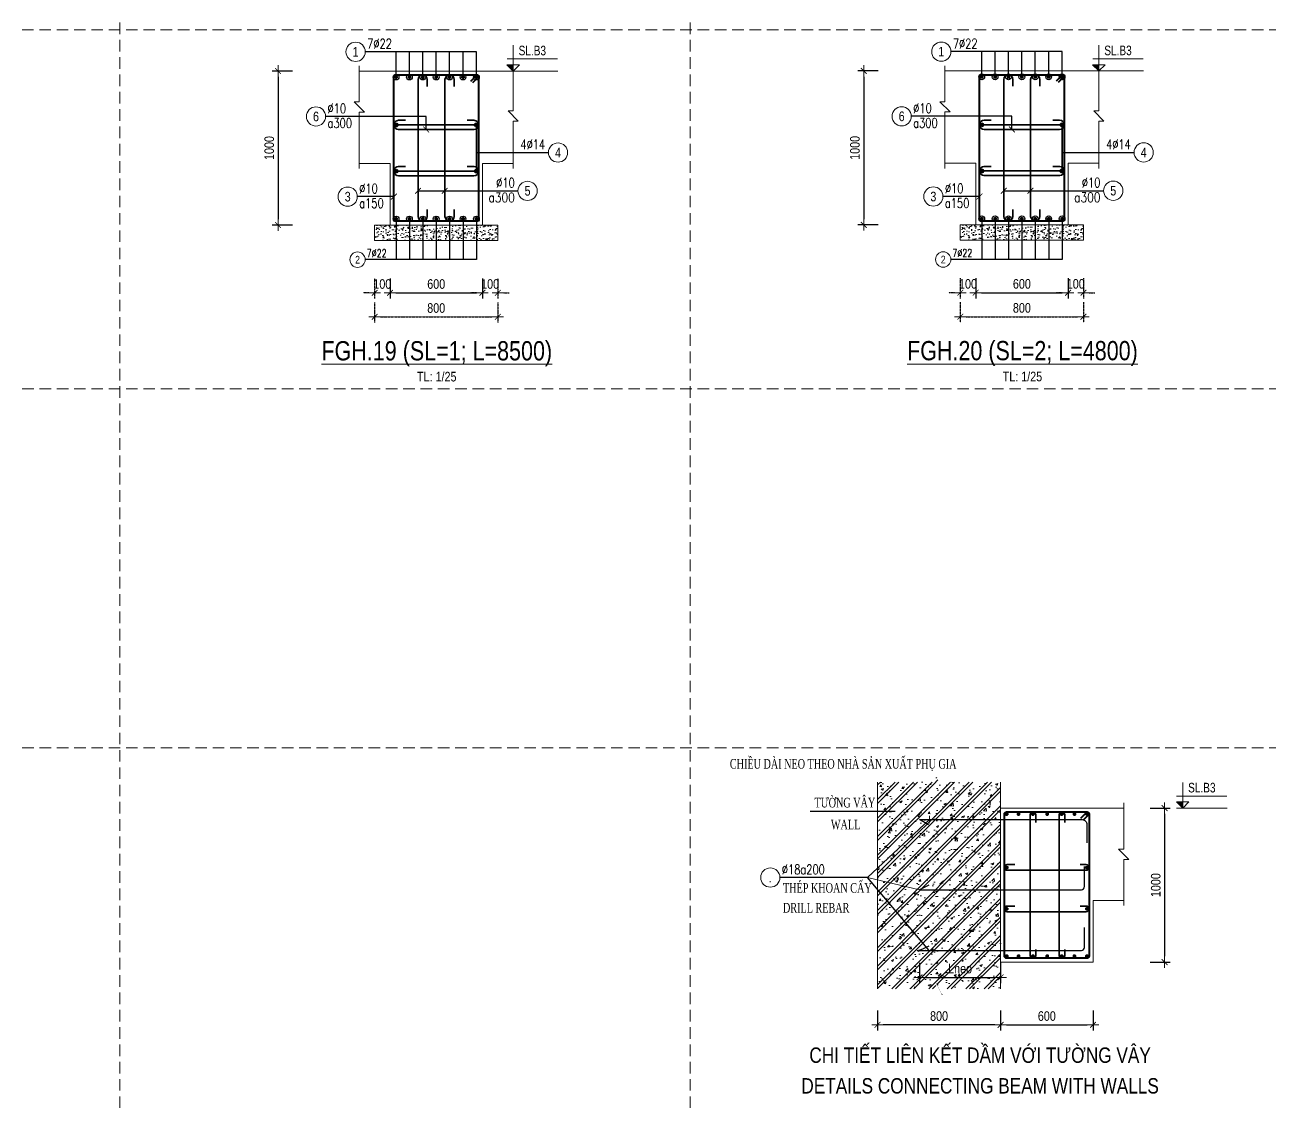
# Model space of a CAD drawing. Header units: millimetres. Extents: x -134772 to 596971, y -129535 to 35703.
# Drawn here: x 52763 to 60889, y -16216 to -9182 of the extents above; entities that cross this region are included whole.
import ezdxf
from ezdxf.enums import TextEntityAlignment as Align

# ---------------------------------------------------------------- set-up
doc = ezdxf.new("R2010")
doc.units = ezdxf.units.MM
doc.header["$MEASUREMENT"] = 0
doc.linetypes.add('HIDDEN', pattern=[0.375, 0.25, -0.125])
doc.layers.get('Defpoints').update_dxf_attribs({"color": 252})
doc.layers.add('chi tiet tuong vay$0$Reinforcement', color=4, linetype='Continuous')
for name, color, linetype, lineweight in [('NDC_S_250', 250, 'Continuous', 9), ('NDC_S_ANNO', 7, 'Continuous', 20), ('NDC_S_BREAK-LINE', 1, 'Continuous', 15), ('NDC_S_CONTINUOUS', 3, 'Continuous', 20), ('NDC_S_DIM', 1, 'Continuous', 9), ('NDC_S_HATCH MATERIAL', 8, 'Continuous', 13), ('NDC_S_REBAR', 4, 'Continuous', 35), ('NDC_S_STIRRUP', 4, 'Continuous', 40), ('NDC_S_TEXT SYMBOL', 7, 'Continuous', 20), ('NDC_S_THIN LINE', 1, 'Continuous', 5), ('NDC_S_VN TEXT', 7, 'Continuous', 9)]:
    doc.layers.add(name, color=color, linetype=linetype, lineweight=lineweight)
doc.styles.add('ARIAL', font='arial.ttf', dxfattribs={"width": 0.8})
doc.styles.add('chi tiet tuong vay$0$VNTIMEH', font='vntimeh.shx', dxfattribs={"width": 0.8, "bigfont": 'vns.shx'})
doc.styles.add('NDC_ANNO', font='', dxfattribs={"width": 0.8})
doc.styles.add('NDC_ROMANS', font='romans.shx', dxfattribs={"width": 0.8})
doc.styles.get('NDC_ANNO').set_extended_font_data('Dotum')
doc.dimstyles.new('NDC_dim_25', dxfattribs={"dimscale": 25, "dimtxt": 2.5, "dimasz": 1.5, "dimexe": 1.5, "dimexo": 0, "dimgap": 1, "dimtad": 1, "dimdec": 0, "dimzin": 0, "dimdsep": 46, "dimtxsty": 'ARIAL', "dimblk": 'DIMMARK', "dimcen": 0.09, "dimdle": 1.2, "dimclrd": 1, "dimclre": 1, "dimclrt": 3, "dimadec": 0, "dimazin": 0, "dimtfac": 1, "dimtdec": 0, "dimtix": 1, "dimtofl": 0, "dimtmove": 0, "dimatfit": 3, "dimfxl": 3.75, "dimfxlon": 1, "dimtolj": 1, "dimtzin": 0, "dimarcsym": 0})

# ---------------------------------------------------------------- blocks, each defined once
blk = doc.blocks.new('DIMMARK')
at = {"layer": 'NDC_S_DIM', "color": 1}
blk.add_line((-1.5, 0), (1, 0), dxfattribs=at)
at = {"layer": 'NDC_S_DIM', "color": 2, "const_width": 0.15}
blk.add_lwpolyline([(-0.5, -0.5), (0.5, 0.5)], dxfattribs=at)
blk = doc.blocks.new('*D1664')
at = {"layer": 'Defpoints', "color": 0, "linetype": 'HIDDEN', "transparency": 16777216}
for p in [(55034.4, -10621.4), (55834.4, -10621.4), (55834.4, -11077.4)]:
    blk.add_point(p, dxfattribs=at)
at = {"layer": 'NDC_S_DIM', "color": 1, "linetype": 'HIDDEN', "lineweight": -2, "transparency": 16777216}
for p, q in [((55034.4, -10983.6), (55034.4, -11114.9)), ((55834.4, -10983.6), (55834.4, -11114.9)), ((55071.9, -11077.4), (55796.9, -11077.4))]:
    blk.add_line(p, q, dxfattribs=at)
at = {"layer": 'NDC_S_DIM', "color": 1, "linetype": 'HIDDEN', "lineweight": -2, "transparency": 16777216, "xscale": 37.5, "yscale": 37.5, "zscale": 37.5, "rotation": 180}
blk.add_blockref('DIMMARK', (55034.4, -11077.4), dxfattribs=at)
at = {"layer": 'NDC_S_DIM', "color": 1, "linetype": 'HIDDEN', "lineweight": -2, "transparency": 16777216, "xscale": 37.5, "yscale": 37.5, "zscale": 37.5}
blk.add_blockref('DIMMARK', (55834.4, -11077.4), dxfattribs=at)
at = {"layer": 'NDC_S_DIM', "color": 3, "linetype": 'HIDDEN', "transparency": 16777216, "insert": (55434.4, -11020.5), "char_height": 62.5, "attachment_point": 5, "style": 'ARIAL'}
blk.add_mtext('\\A1;800', dxfattribs=at)
blk = doc.blocks.new('kata_block_TD')
at = {"color": 6, "linetype": 'ByBlock', "lineweight": -2, "style": 'ARIAL', "width": 0.8}
blk.add_attdef('SECTDET2', text='', height=5, dxfattribs=at).set_placement((0, 7.97), align=Align.CENTER)
at = {"color": 0, "linetype": 'ByBlock', "lineweight": -2, "style": 'ARIAL', "width": 0.8}
blk.add_attdef('SECTDET1', text='', height=5, dxfattribs=at).set_placement((0, 1.47), align=Align.CENTER)
at = {"color": 3, "lineweight": 25, "style": 'ARIAL', "width": 0.8}
blk.add_attdef('SSCALE', text='', height=2.5, dxfattribs=at).set_placement((0, -4), align=Align.CENTER)
blk = doc.blocks.new('*D1665')
at = {"layer": 'Defpoints', "color": 0, "linetype": 'HIDDEN', "transparency": 16777216}
for p in [(55834.4, -10621.4), (55734.4, -10827.7), (55834.4, -10921.4)]:
    blk.add_point(p, dxfattribs=at)
at = {"layer": 'NDC_S_DIM', "color": 1, "linetype": 'HIDDEN', "lineweight": -2, "transparency": 16777216}
for p, q in [((55734.4, -10827.7), (55734.4, -10958.9)), ((55834.4, -10827.7), (55834.4, -10958.9)), ((55696.9, -10921.4), (55659.4, -10921.4)), ((55871.9, -10921.4), (55909.4, -10921.4))]:
    blk.add_line(p, q, dxfattribs=at)
at = {"layer": 'NDC_S_DIM', "color": 1, "linetype": 'HIDDEN', "lineweight": -2, "transparency": 16777216, "xscale": 37.5, "yscale": 37.5, "zscale": 37.5}
blk.add_blockref('DIMMARK', (55734.4, -10921.4), dxfattribs=at)
at = {"layer": 'NDC_S_DIM', "color": 1, "linetype": 'HIDDEN', "lineweight": -2, "transparency": 16777216, "xscale": 37.5, "yscale": 37.5, "zscale": 37.5, "rotation": 180}
blk.add_blockref('DIMMARK', (55834.4, -10921.4), dxfattribs=at)
at = {"layer": 'NDC_S_DIM', "color": 3, "linetype": 'HIDDEN', "transparency": 16777216, "insert": (55784.4, -10864.5), "char_height": 62.5, "attachment_point": 5, "style": 'ARIAL'}
blk.add_mtext('\\A1;100', dxfattribs=at)
blk = doc.blocks.new('*D1666')
at = {"layer": 'Defpoints', "color": 0, "linetype": 'HIDDEN', "transparency": 16777216}
for p in [(55034.4, -10621.4), (55134.4, -10827.7), (55034.4, -10921.4)]:
    blk.add_point(p, dxfattribs=at)
at = {"layer": 'NDC_S_DIM', "color": 1, "linetype": 'HIDDEN', "lineweight": -2, "transparency": 16777216}
for p, q in [((55034.4, -10827.7), (55034.4, -10958.9)), ((55134.4, -10827.7), (55134.4, -10958.9)), ((54996.9, -10921.4), (54959.4, -10921.4)), ((55171.9, -10921.4), (55209.4, -10921.4))]:
    blk.add_line(p, q, dxfattribs=at)
at = {"layer": 'NDC_S_DIM', "color": 1, "linetype": 'HIDDEN', "lineweight": -2, "transparency": 16777216, "xscale": 37.5, "yscale": 37.5, "zscale": 37.5}
blk.add_blockref('DIMMARK', (55034.4, -10921.4), dxfattribs=at)
at = {"layer": 'NDC_S_DIM', "color": 1, "linetype": 'HIDDEN', "lineweight": -2, "transparency": 16777216, "xscale": 37.5, "yscale": 37.5, "zscale": 37.5, "rotation": 180}
blk.add_blockref('DIMMARK', (55134.4, -10921.4), dxfattribs=at)
at = {"layer": 'NDC_S_DIM', "color": 3, "linetype": 'HIDDEN', "transparency": 16777216, "insert": (55084.4, -10864.5), "char_height": 62.5, "attachment_point": 5, "style": 'ARIAL'}
blk.add_mtext('\\A1;100', dxfattribs=at)
blk = doc.blocks.new('kata_block_THEP')
at = {"layer": 'NDC_S_REBAR', "color": 0}
for p, q in [((-0.5, 0), (0.5, 0)), ((-0.35, 0.35), (0.35, -0.35)), ((0.35, 0.35), (-0.35, -0.35)), ((0, 0.5), (0, -0.5))]:
    blk.add_line(p, q, dxfattribs=at)
at = {"layer": 'NDC_S_REBAR', "color": 0, "const_width": 0.0833}
blk.add_lwpolyline([(-0.5, 0, 1), (0.5, 0, 1), (-0.5, 0, 1)], format="xyb", dxfattribs=at)
blk = doc.blocks.new('kata_block_CT')
at = {"layer": 'NDC_S_ANNO'}
blk.add_hatch(color=3, dxfattribs=at).paths.add_polyline_path([(0, 1.6), (-1.61, 1.6), (0, 0)])
at = {"layer": 'NDC_S_ANNO', "ltscale": 50}
h = blk.add_hatch(dxfattribs=at)
h.set_pattern_fill('ANSI31', color=256, scale=1.406251, style=0)
h.set_pattern_definition([(45, (0, 5e-12), (-3.157, 3.157), [])])
h.paths.add_polyline_path([(0, 1.6), (0, 0), (1.61, 1.6)])
for p, q in [((11.56, 0), (-1.64, 0)), ((-1.59, 3.14), (11.47, 3.14))]:
    blk.add_line(p, q, dxfattribs=at)
for points in [[(0, 6.69), (0, 0)], [(0, 0), (-1.61, 1.6), (0, 1.6)], [(0, 0), (1.61, 1.6), (0, 1.6)]]:
    blk.add_lwpolyline(points, dxfattribs=at)
at = {"layer": 'NDC_S_ANNO', "color": 8, "ltscale": 50}
blk.add_lwpolyline([(0, 0), (-1.61, 1.6), (0, 1.6)], dxfattribs=at)
at = {"layer": 'NDC_S_TEXT SYMBOL', "color": 3, "style": 'NDC_ANNO', "width": 0.8}
blk.add_attdef('CT', (1.41, 4.07), '', height=2.5, dxfattribs=at)
blk = doc.blocks.new('*D1667')
at = {"layer": 'Defpoints', "color": 0, "transparency": 16777216}
for p in [(55134.4, -10521.4), (55734.4, -10521.4), (55734.4, -10921.4)]:
    blk.add_point(p, dxfattribs=at)
at = {"layer": 'NDC_S_DIM', "color": 1, "lineweight": -2, "transparency": 16777216}
for p, q in [((55134.4, -10827.7), (55134.4, -10958.9)), ((55734.4, -10827.7), (55734.4, -10958.9)), ((55171.9, -10921.4), (55696.9, -10921.4))]:
    blk.add_line(p, q, dxfattribs=at)
at = {"layer": 'NDC_S_DIM', "color": 1, "lineweight": -2, "transparency": 16777216, "xscale": 37.5, "yscale": 37.5, "zscale": 37.5, "rotation": 180}
blk.add_blockref('DIMMARK', (55134.4, -10921.4), dxfattribs=at)
at = {"layer": 'NDC_S_DIM', "color": 1, "lineweight": -2, "transparency": 16777216, "xscale": 37.5, "yscale": 37.5, "zscale": 37.5}
blk.add_blockref('DIMMARK', (55734.4, -10921.4), dxfattribs=at)
at = {"layer": 'NDC_S_DIM', "color": 3, "transparency": 16777216, "insert": (55434.4, -10864.5), "char_height": 62.5, "attachment_point": 5, "style": 'ARIAL'}
blk.add_mtext('\\A1;600', dxfattribs=at)
blk = doc.blocks.new('*D1668')
at = {"layer": 'Defpoints', "color": 0, "transparency": 16777216}
for p in [(54913, -9480.9), (54407, -10480.9), (54913, -10480.9)]:
    blk.add_point(p, dxfattribs=at)
at = {"layer": 'NDC_S_DIM', "color": 1, "lineweight": -2, "transparency": 16777216}
for p, q in [((54500.7, -9480.9), (54369.5, -9480.9)), ((54407, -9518.4), (54407, -10443.4)), ((54500.7, -10480.9), (54369.5, -10480.9))]:
    blk.add_line(p, q, dxfattribs=at)
at = {"layer": 'NDC_S_DIM', "color": 1, "lineweight": -2, "transparency": 16777216, "xscale": 37.5, "yscale": 37.5, "zscale": 37.5}
for p, rotation in [((54407, -9480.9), 90), ((54407, -10480.9), 270)]:
    blk.add_blockref('DIMMARK', p, dxfattribs=dict(at, rotation=rotation))
at = {"layer": 'NDC_S_DIM', "color": 3, "transparency": 16777216, "insert": (54350.1, -9980.9), "char_height": 62.5, "attachment_point": 5, "rotation": 90, "style": 'ARIAL'}
blk.add_mtext('\\A1;1000', dxfattribs=at)
blk = doc.blocks.new('*U11')
blk.add_circle((-2.5, 0), 2.5)
at = {"layer": 'NDC_S_VN TEXT', "color": 3, "style": 'NDC_ROMANS', "width": 0.75}
for tag, p in [('DK1', (0.5, 0.85)), ('KC1', (0.5, -2.97))]:
    blk.add_attdef(tag, p, '', height=2.5, dxfattribs=at)
at = {"layer": 'NDC_S_VN TEXT', "color": 7, "style": 'ARIAL', "width": 0.8}
blk.add_attdef('SH2', text='', height=2.5, dxfattribs=at).set_placement((-2.5, 0), align=Align.MIDDLE)
blk = doc.blocks.new('*U623')
blk.add_circle((-2.5, 0), 2.5)
at = {"layer": 'NDC_S_VN TEXT', "color": 3, "style": 'NDC_ROMANS', "width": 0.75}
blk.add_attdef('DK1', (0.5, 0.85), '', height=2.5, dxfattribs=at)
at = {"layer": 'NDC_S_VN TEXT', "color": 7, "style": 'ARIAL', "width": 0.8}
blk.add_attdef('SH2', text='', height=2.5, dxfattribs=at).set_placement((-2.5, 0), align=Align.MIDDLE)
blk = doc.blocks.new('*U624')
blk.add_circle((2.5, 0), 2.5)
at = {"layer": 'NDC_S_VN TEXT', "color": 3, "style": 'NDC_ROMANS', "width": 0.75}
blk.add_attdef('DK2', text='', height=2.5, dxfattribs=at).set_placement((-0.85, 0.85), align=Align.RIGHT)
at = {"layer": 'NDC_S_VN TEXT', "color": 7, "style": 'ARIAL', "width": 0.8}
blk.add_attdef('SH3', text='', height=2.5, dxfattribs=at).set_placement((2.5, 0), align=Align.MIDDLE)
blk = doc.blocks.new('*U12')
blk.add_circle((2.5, 0), 2.5)
at = {"layer": 'NDC_S_VN TEXT', "color": 3, "style": 'NDC_ROMANS'}
for tag, width, p in [('DK2', 0.75, (-0.85, 0.85)), ('KC2', 0.8, (-0.85, -2.97))]:
    blk.add_attdef(tag, text='', height=2.5, dxfattribs=dict(at, width=width)).set_placement(p, align=Align.RIGHT)
at = {"layer": 'NDC_S_VN TEXT', "color": 7, "style": 'ARIAL', "width": 0.8}
blk.add_attdef('SH3', text='', height=2.5, dxfattribs=at).set_placement((2.5, 0), align=Align.MIDDLE)
blk = doc.blocks.new('*D1669')
at = {"layer": 'Defpoints', "color": 0, "linetype": 'HIDDEN', "transparency": 16777216}
for p in [(58838.6, -10620.5), (59638.6, -10620.5), (59638.6, -11076.5)]:
    blk.add_point(p, dxfattribs=at)
at = {"layer": 'NDC_S_DIM', "color": 1, "linetype": 'HIDDEN', "lineweight": -2, "transparency": 16777216}
for p, q in [((58838.6, -10982.7), (58838.6, -11114)), ((59638.6, -10982.7), (59638.6, -11114)), ((58876.1, -11076.5), (59601.1, -11076.5))]:
    blk.add_line(p, q, dxfattribs=at)
at = {"layer": 'NDC_S_DIM', "color": 1, "linetype": 'HIDDEN', "lineweight": -2, "transparency": 16777216, "xscale": 37.5, "yscale": 37.5, "zscale": 37.5, "rotation": 180}
blk.add_blockref('DIMMARK', (58838.6, -11076.5), dxfattribs=at)
at = {"layer": 'NDC_S_DIM', "color": 1, "linetype": 'HIDDEN', "lineweight": -2, "transparency": 16777216, "xscale": 37.5, "yscale": 37.5, "zscale": 37.5}
blk.add_blockref('DIMMARK', (59638.6, -11076.5), dxfattribs=at)
at = {"layer": 'NDC_S_DIM', "color": 3, "linetype": 'HIDDEN', "transparency": 16777216, "insert": (59238.6, -11019.6), "char_height": 62.5, "attachment_point": 5, "style": 'ARIAL'}
blk.add_mtext('\\A1;800', dxfattribs=at)
blk = doc.blocks.new('*D1670')
at = {"layer": 'Defpoints', "color": 0, "linetype": 'HIDDEN', "transparency": 16777216}
for p in [(59638.6, -10620.5), (59538.6, -10826.7), (59638.6, -10920.5)]:
    blk.add_point(p, dxfattribs=at)
at = {"layer": 'NDC_S_DIM', "color": 1, "linetype": 'HIDDEN', "lineweight": -2, "transparency": 16777216}
for p, q in [((59538.6, -10826.7), (59538.6, -10958)), ((59638.6, -10826.7), (59638.6, -10958)), ((59501.1, -10920.5), (59463.6, -10920.5)), ((59676.1, -10920.5), (59713.6, -10920.5))]:
    blk.add_line(p, q, dxfattribs=at)
at = {"layer": 'NDC_S_DIM', "color": 1, "linetype": 'HIDDEN', "lineweight": -2, "transparency": 16777216, "xscale": 37.5, "yscale": 37.5, "zscale": 37.5}
blk.add_blockref('DIMMARK', (59538.6, -10920.5), dxfattribs=at)
at = {"layer": 'NDC_S_DIM', "color": 1, "linetype": 'HIDDEN', "lineweight": -2, "transparency": 16777216, "xscale": 37.5, "yscale": 37.5, "zscale": 37.5, "rotation": 180}
blk.add_blockref('DIMMARK', (59638.6, -10920.5), dxfattribs=at)
at = {"layer": 'NDC_S_DIM', "color": 3, "linetype": 'HIDDEN', "transparency": 16777216, "insert": (59588.6, -10863.6), "char_height": 62.5, "attachment_point": 5, "style": 'ARIAL'}
blk.add_mtext('\\A1;100', dxfattribs=at)
blk = doc.blocks.new('*D1671')
at = {"layer": 'Defpoints', "color": 0, "linetype": 'HIDDEN', "transparency": 16777216}
for p in [(58838.6, -10620.5), (58938.6, -10826.7), (58838.6, -10920.5)]:
    blk.add_point(p, dxfattribs=at)
at = {"layer": 'NDC_S_DIM', "color": 1, "linetype": 'HIDDEN', "lineweight": -2, "transparency": 16777216}
for p, q in [((58838.6, -10826.7), (58838.6, -10958)), ((58938.6, -10826.7), (58938.6, -10958)), ((58801.1, -10920.5), (58763.6, -10920.5)), ((58976.1, -10920.5), (59013.6, -10920.5))]:
    blk.add_line(p, q, dxfattribs=at)
at = {"layer": 'NDC_S_DIM', "color": 1, "linetype": 'HIDDEN', "lineweight": -2, "transparency": 16777216, "xscale": 37.5, "yscale": 37.5, "zscale": 37.5}
blk.add_blockref('DIMMARK', (58838.6, -10920.5), dxfattribs=at)
at = {"layer": 'NDC_S_DIM', "color": 1, "linetype": 'HIDDEN', "lineweight": -2, "transparency": 16777216, "xscale": 37.5, "yscale": 37.5, "zscale": 37.5, "rotation": 180}
blk.add_blockref('DIMMARK', (58938.6, -10920.5), dxfattribs=at)
at = {"layer": 'NDC_S_DIM', "color": 3, "linetype": 'HIDDEN', "transparency": 16777216, "insert": (58888.6, -10863.6), "char_height": 62.5, "attachment_point": 5, "style": 'ARIAL'}
blk.add_mtext('\\A1;100', dxfattribs=at)
blk = doc.blocks.new('*D1672')
at = {"layer": 'Defpoints', "color": 0, "transparency": 16777216}
for p in [(58938.6, -10520.5), (59538.6, -10520.5), (59538.6, -10920.5)]:
    blk.add_point(p, dxfattribs=at)
at = {"layer": 'NDC_S_DIM', "color": 1, "lineweight": -2, "transparency": 16777216}
for p, q in [((58938.6, -10826.7), (58938.6, -10958)), ((59538.6, -10826.7), (59538.6, -10958)), ((58976.1, -10920.5), (59501.1, -10920.5))]:
    blk.add_line(p, q, dxfattribs=at)
at = {"layer": 'NDC_S_DIM', "color": 1, "lineweight": -2, "transparency": 16777216, "xscale": 37.5, "yscale": 37.5, "zscale": 37.5, "rotation": 180}
blk.add_blockref('DIMMARK', (58938.6, -10920.5), dxfattribs=at)
at = {"layer": 'NDC_S_DIM', "color": 1, "lineweight": -2, "transparency": 16777216, "xscale": 37.5, "yscale": 37.5, "zscale": 37.5}
blk.add_blockref('DIMMARK', (59538.6, -10920.5), dxfattribs=at)
at = {"layer": 'NDC_S_DIM', "color": 3, "transparency": 16777216, "insert": (59238.6, -10863.6), "char_height": 62.5, "attachment_point": 5, "style": 'ARIAL'}
blk.add_mtext('\\A1;600', dxfattribs=at)
blk = doc.blocks.new('*D1673')
at = {"layer": 'Defpoints', "color": 0, "transparency": 16777216}
for p in [(58717.2, -9480), (58211.2, -10480), (58717.2, -10480)]:
    blk.add_point(p, dxfattribs=at)
at = {"layer": 'NDC_S_DIM', "color": 1, "lineweight": -2, "transparency": 16777216}
for p, q in [((58305, -9480), (58173.7, -9480)), ((58211.2, -9517.5), (58211.2, -10442.5)), ((58305, -10480), (58173.7, -10480))]:
    blk.add_line(p, q, dxfattribs=at)
at = {"layer": 'NDC_S_DIM', "color": 1, "lineweight": -2, "transparency": 16777216, "xscale": 37.5, "yscale": 37.5, "zscale": 37.5}
for p, rotation in [((58211.2, -9480), 90), ((58211.2, -10480), 270)]:
    blk.add_blockref('DIMMARK', p, dxfattribs=dict(at, rotation=rotation))
at = {"layer": 'NDC_S_DIM', "color": 3, "transparency": 16777216, "insert": (58154.3, -9980), "char_height": 62.5, "attachment_point": 5, "rotation": 90, "style": 'ARIAL'}
blk.add_mtext('\\A1;1000', dxfattribs=at)
blk = doc.blocks.new('*D1715')
at = {"layer": 'Defpoints', "color": 0, "transparency": 16777216}
for p in [(59100.6, -15376.4), (59700.6, -15376.4), (59700.6, -15676.4)]:
    blk.add_point(p, dxfattribs=at)
at = {"layer": 'NDC_S_DIM', "color": 1, "lineweight": -2, "transparency": 16777216}
for p, q in [((59100.6, -15582.6), (59100.6, -15713.9)), ((59700.6, -15582.6), (59700.6, -15713.9)), ((59138.1, -15676.4), (59663.1, -15676.4))]:
    blk.add_line(p, q, dxfattribs=at)
at = {"layer": 'NDC_S_DIM', "color": 1, "lineweight": -2, "transparency": 16777216, "xscale": 37.5, "yscale": 37.5, "zscale": 37.5, "rotation": 180}
blk.add_blockref('DIMMARK', (59100.6, -15676.4), dxfattribs=at)
at = {"layer": 'NDC_S_DIM', "color": 1, "lineweight": -2, "transparency": 16777216, "xscale": 37.5, "yscale": 37.5, "zscale": 37.5}
blk.add_blockref('DIMMARK', (59700.6, -15676.4), dxfattribs=at)
at = {"layer": 'NDC_S_DIM', "color": 3, "transparency": 16777216, "insert": (59400.6, -15619.4), "char_height": 62.5, "attachment_point": 5, "style": 'ARIAL'}
blk.add_mtext('\\A1;600', dxfattribs=at)
blk = doc.blocks.new('*D1713')
at = {"layer": 'Defpoints', "color": 0, "transparency": 16777216}
for p in [(59659.3, -14268.4), (59659.3, -15268.4), (60165.3, -15268.4)]:
    blk.add_point(p, dxfattribs=at)
at = {"layer": 'NDC_S_DIM', "color": 1, "lineweight": -2, "transparency": 16777216}
for p, q in [((60071.5, -14268.4), (60202.8, -14268.4)), ((60165.3, -14305.9), (60165.3, -15230.9)), ((60071.5, -15268.4), (60202.8, -15268.4))]:
    blk.add_line(p, q, dxfattribs=at)
at = {"layer": 'NDC_S_DIM', "color": 1, "lineweight": -2, "transparency": 16777216, "xscale": 37.5, "yscale": 37.5, "zscale": 37.5}
for p, rotation in [((60165.3, -14268.4), 90), ((60165.3, -15268.4), 270)]:
    blk.add_blockref('DIMMARK', p, dxfattribs=dict(at, rotation=rotation))
at = {"layer": 'NDC_S_DIM', "color": 3, "transparency": 16777216, "insert": (60108.4, -14768.4), "char_height": 62.5, "attachment_point": 5, "rotation": 90, "style": 'ARIAL'}
blk.add_mtext('\\A1;1000', dxfattribs=at)
blk = doc.blocks.new('*D1714')
at = {"layer": 'Defpoints', "color": 0, "transparency": 16777216}
for p in [(58300.6, -15442), (59100.6, -15526.4), (58300.6, -15676.4)]:
    blk.add_point(p, dxfattribs=at)
at = {"layer": 'NDC_S_DIM', "color": 1, "lineweight": -2, "transparency": 16777216}
for p, q in [((58300.6, -15582.6), (58300.6, -15713.9)), ((59100.6, -15582.6), (59100.6, -15713.9)), ((59063.1, -15676.4), (58338.1, -15676.4))]:
    blk.add_line(p, q, dxfattribs=at)
at = {"layer": 'NDC_S_DIM', "color": 1, "lineweight": -2, "transparency": 16777216, "xscale": 37.5, "yscale": 37.5, "zscale": 37.5, "rotation": 180}
blk.add_blockref('DIMMARK', (58300.6, -15676.4), dxfattribs=at)
at = {"layer": 'NDC_S_DIM', "color": 1, "lineweight": -2, "transparency": 16777216, "xscale": 37.5, "yscale": 37.5, "zscale": 37.5}
blk.add_blockref('DIMMARK', (59100.6, -15676.4), dxfattribs=at)
at = {"layer": 'NDC_S_DIM', "color": 3, "transparency": 16777216, "insert": (58700.6, -15619.4), "char_height": 62.5, "attachment_point": 5, "style": 'ARIAL'}
blk.add_mtext('\\A1;800', dxfattribs=at)
blk = doc.blocks.new('*D1716')
at = {"layer": 'Defpoints', "color": 0, "transparency": 16777216}
for p in [(58573.6, -15193.4), (59100.6, -15193.4), (59100.6, -15367.8)]:
    blk.add_point(p, dxfattribs=at)
at = {"layer": 'NDC_S_DIM', "color": 1, "lineweight": -2, "transparency": 16777216}
for p, q in [((58573.6, -15274), (58573.6, -15405.3)), ((59100.6, -15274), (59100.6, -15405.3)), ((58611.1, -15367.8), (59063.1, -15367.8))]:
    blk.add_line(p, q, dxfattribs=at)
at = {"layer": 'NDC_S_DIM', "color": 1, "lineweight": -2, "transparency": 16777216, "xscale": 37.5, "yscale": 37.5, "zscale": 37.5, "rotation": 180}
blk.add_blockref('DIMMARK', (58573.6, -15367.8), dxfattribs=at)
at = {"layer": 'NDC_S_DIM', "color": 1, "lineweight": -2, "transparency": 16777216, "xscale": 37.5, "yscale": 37.5, "zscale": 37.5}
blk.add_blockref('DIMMARK', (59100.6, -15367.8), dxfattribs=at)
at = {"layer": 'NDC_S_DIM', "color": 3, "transparency": 16777216, "insert": (58837.1, -15311), "char_height": 62.5, "attachment_point": 5, "style": 'ARIAL'}
blk.add_mtext('\\A1;Lneo', dxfattribs=at)

msp = doc.modelspace()

# ---------------------------------------------------------------- hatches: boundary and pattern name
at = {"layer": 'NDC_S_250'}
h = msp.add_hatch(dxfattribs=at)
h.set_pattern_fill('BT-01', color=256, scale=20, style=0)
h.set_pattern_definition([(50, (-205805.29, 81800.05), (143.452037, -12.550427), [15, -165]), (355, (-205805.29, 81800.05), (-27.75027, 150.43843), [12, -132]), (100.4514, (-205793.33, 81799), (115.701876, 137.88791), [12.74804, -140.22842]), (46.1842, (-205805.29, 81840.05), (213.44821, -33.1038), [22.5, -247.5]), (96.6356, (-205787.5, 81837.3), (186.93254, 194.82357), [19.12206, -210.3426]), (351.1842, (-205805.29, 81840.05), (186.93239, 194.82372), [18, -198]), (21, (-205785.29, 81830.05), (119.38141, -80.52378), [15, -165]), (326, (-205785.29, 81830.05), (48.66307, 145.03001), [12, -132]), (71.4514, (-205775.34, 81823.34), (168.044526, 64.5061), [12.74804, -140.22842]), (37.5, (-205805.29, 81800.053), (2.431971, 66.578771), [0, -130.4, 0, -134, 0, -132.5]), (7.5, (-205805.29, 81800.05), (52.613907, 78.882342), [0, -76.4, 0, -127.4, 0, -50.5]), (327.5, (-205849.89, 81800.05), (106.764487, -4.510974), [0, -50, 0, -156, 0, -207]), (317.5, (-205869.89, 81800.05), (116.637234, 20.020996), [0, -65, 0, -103.6, 0, -147]), (45, (-205805.29, 81800.05), (-60.104076, 60.104076), []), (45, (-205805.29, 81824.55), (-60.104076, 60.104076), [])])
h.paths.add_polyline_path([(58300.6, -15443), (58680.6, -15443), (58680.6, -15403), (58720.6, -15483), (58720.6, -15443), (59100.6, -15443), (59100.6, -14098.8), (58720.6, -14098.8), (58720.6, -14138.8), (58680.6, -14058.8), (58680.6, -14098.8), (58300.6, -14098.8)])
h.paths.add_polyline_path([(58742.5, -15375.9), (58929.1, -15375.9), (58929.1, -15247.1), (58742.5, -15247.1)], flags=24)
at = {"layer": 'NDC_S_HATCH MATERIAL'}
h = msp.add_hatch(dxfattribs=at)
h.set_pattern_fill('AR-CONC', color=256, scale=8)
h.set_pattern_definition([(50, (44434.385, 16139.234), (57.380815, -5.02017), [6, -66]), (355, (44434.385, 16139.234), (-11.10011, 60.17537), [4.8, -52.8]), (100.45144, (44439.166, 16138.815), (46.28071, 55.1552), [5.09922, -56.09137]), (46.1842, (44434.385, 16155.234), (85.3793, -13.24154), [9, -99]), (96.63564, (44441.5, 16154.13), (74.77296, 77.92949), [7.64883, -84.1371]), (351.18416, (44434.385, 16155.23), (74.77296, 77.9295), [7.2, -79.2]), (21, (44442.385, 16151.234), (47.752564, -32.20951), [6, -66]), (326, (44442.385, 16151.234), (19.46523, 58.012), [4.8, -52.8]), (71.45144, (44446.364, 16148.55), (67.21779, 25.80249), [5.09922, -56.09137]), (37.5, (44434.385, 16139.234), (0.972788, 26.631508), [0, -52.16, 0, -53.6, 0, -53]), (7.5, (44434.385, 16139.234), (21.045563, 31.552937), [0, -30.56, 0, -50.96, 0, -20.2]), (327.5, (44416.545, 16139.234), (42.705795, -1.80439), [0, -20, 0, -62.4, 0, -82.8]), (317.5, (44408.545, 16139.234), (46.654894, 8.0084), [0, -26, 0, -41.44, 0, -58.8])])
h.paths.add_polyline_path([(55034.4, -10480.9), (55834.4, -10480.9), (55834.4, -10580.9), (55034.4, -10580.9)])
h = msp.add_hatch(dxfattribs=at)
h.set_pattern_fill('AR-CONC', color=256, scale=8)
h.set_pattern_definition([(50, (48238.606, 16140.157), (57.380815, -5.02017), [6, -66]), (355, (48238.606, 16140.157), (-11.10011, 60.17537), [4.8, -52.8]), (100.45144, (48243.39, 16139.74), (46.28071, 55.1552), [5.09922, -56.09137]), (46.1842, (48238.606, 16156.16), (85.3793, -13.24154), [9, -99]), (96.63564, (48245.72, 16155.05), (74.77296, 77.92949), [7.64883, -84.1371]), (351.18416, (48238.61, 16156.16), (74.77296, 77.9295), [7.2, -79.2]), (21, (48246.606, 16152.157), (47.752564, -32.20951), [6, -66]), (326, (48246.606, 16152.157), (19.46523, 58.012), [4.8, -52.8]), (71.45144, (48250.585, 16149.473), (67.21779, 25.80249), [5.09922, -56.09137]), (37.5, (48238.606, 16140.157), (0.972788, 26.631508), [0, -52.16, 0, -53.6, 0, -53]), (7.5, (48238.606, 16140.157), (21.045563, 31.552937), [0, -30.56, 0, -50.96, 0, -20.2]), (327.5, (48220.766, 16140.157), (42.705795, -1.80439), [0, -20, 0, -62.4, 0, -82.8]), (317.5, (48212.766, 16140.157), (46.654894, 8.0084), [0, -26, 0, -41.44, 0, -58.8])])
h.paths.add_polyline_path([(58838.6, -10480), (59638.6, -10480), (59638.6, -10580), (58838.6, -10580)])

# ---------------------------------------------------------------- linework, layer by layer
at = {"layer": 'chi tiet tuong vay$0$Reinforcement'}
for points in [[(58632.1, -14377.1), (58573.6, -14343.4), (59040.6, -14343.4), (59630.6, -14343.4, -0.414214), (59660.6, -14373.4), (59660.6, -14493.4)], [(58633.4, -14769.7), (58573.6, -14798.1), (59040.6, -14798.1), (59625.6, -14798.1, 0.414214), (59645.6, -14778.1), (59645.6, -14648.1)], [(58633.4, -15165), (58573.6, -15193.4), (59040.6, -15193.4), (59625.6, -15193.4, 0.414214), (59645.6, -15173.4), (59645.6, -15043.4)]]:
    msp.add_lwpolyline(points, format="xyb", dxfattribs=at)
at = {"layer": 'NDC_S_BREAK-LINE'}
msp.add_line((58573.6, -14798.1), (58235.9, -14719.4), dxfattribs=at)
at = {"layer": 'NDC_S_CONTINUOUS'}
for p, q in [((58300.6, -14098.8), (58300.6, -15443)), ((59100.6, -14098.8), (59100.6, -15443))]:
    msp.add_line(p, q, dxfattribs=at)
for points in [[(54934.4, -9480.9), (55134.4, -9480.9), (55134.4, -9480.9), (55734.4, -9480.9), (55734.4, -9480.9), (55934.4, -9480.9)], [(58738.6, -9480), (58938.6, -9480), (58938.6, -9480), (59538.6, -9480), (59538.6, -9480), (59738.6, -9480)], [(54934.4, -10080.9), (55134.4, -10080.9), (55134.4, -10480.9), (55734.4, -10480.9), (55734.4, -10080.9), (55934.4, -10080.9)], [(58738.6, -10080), (58938.6, -10080), (58938.6, -10480), (59538.6, -10480), (59538.6, -10080), (59738.6, -10080)], [(59100.6, -14268.4), (59100.6, -14268.4), (59700.6, -14268.4), (59700.6, -14268.4), (59900.6, -14268.4)], [(59100.6, -14268.4), (59100.6, -15268.4), (59700.6, -15268.4), (59700.6, -14868.4), (59900.6, -14868.4)]]:
    msp.add_lwpolyline(points, dxfattribs=at)
at = {"layer": 'NDC_S_DIM', "const_width": 0.125}
for points in [[(58269.2, -14098.8), (58680.6, -14098.8), (58680.6, -14058.8), (58720.6, -14138.8), (58720.6, -14098.8), (59139.6, -14098.8)], [(58269.2, -15443), (58680.6, -15443), (58680.6, -15403), (58720.6, -15483), (58720.6, -15443), (59139.6, -15443)]]:
    msp.add_lwpolyline(points, dxfattribs=at)
at = {"layer": 'NDC_S_HATCH MATERIAL', "linetype": 'HIDDEN', "ltscale": 300}
for p, q in [((53379.5, -16216.1), (53379.5, -2216.1)), ((57083.7, -16216.1), (57083.7, -2216.1)), ((42957, -9213.7), (60888.6, -9212.3)), ((42957.4, -11545.6), (60888.9, -11544.1)), ((42957.5, -13877.4), (60889.1, -13875.9))]:
    msp.add_line(p, q, dxfattribs=at)
at = {"layer": 'NDC_S_HATCH MATERIAL', "ltscale": 1500}
for points in [[(55034.4, -10580.9), (55834.4, -10580.9), (55834.4, -10480.9), (55034.4, -10480.9)], [(58838.6, -10580), (59638.6, -10580), (59638.6, -10480), (58838.6, -10480)]]:
    msp.add_lwpolyline(points, close=True, dxfattribs=at)
at = {"layer": 'NDC_S_REBAR'}
for points in [[(55376.4, -9580.7), (55376.4, -9535.7, 1), (55316.4, -9535.7), (55316.4, -10425.7, 1), (55376.4, -10425.7), (55376.4, -10380.7)], [(55551.4, -9580.7), (55551.4, -9535.7, 1), (55491.4, -9535.7), (55491.4, -10425.7, 1), (55551.4, -10425.7), (55551.4, -10380.7)], [(59180.6, -9579.8), (59180.6, -9534.8, 1), (59120.6, -9534.8), (59120.6, -10424.8, 1), (59180.6, -10424.8), (59180.6, -10379.8)], [(59355.6, -9579.8), (59355.6, -9534.8, 1), (59295.6, -9534.8), (59295.6, -10424.8, 1), (59355.6, -10424.8), (59355.6, -10379.8)], [(55234.4, -9800.9), (55189.4, -9800.9, 1), (55189.4, -9860.9), (55679.4, -9860.9, 1), (55679.4, -9800.9), (55634.4, -9800.9)], [(59038.6, -9800), (58993.6, -9800, 1), (58993.6, -9860), (59483.6, -9860, 1), (59483.6, -9800), (59438.6, -9800)], [(55234.4, -10100.9), (55189.4, -10100.9, 1), (55189.4, -10160.9), (55679.4, -10160.9, 1), (55679.4, -10100.9), (55634.4, -10100.9)], [(59038.6, -10100), (58993.6, -10100, 1), (58993.6, -10160), (59483.6, -10160, 1), (59483.6, -10100), (59438.6, -10100)], [(59328.9, -14360.8), (59328.9, -14311.9, 1), (59292.1, -14311.9), (59292.1, -15225, 1), (59328.9, -15225), (59328.9, -15185.7, -0.414214)], [(59517.3, -14360.8), (59517.3, -14311.9, 1), (59480.4, -14311.9), (59480.4, -15225, 1), (59517.3, -15225), (59517.3, -15185.7, -0.414214)], [(59192.9, -14635.6), (59144, -14635.6, 1), (59144, -14672.4), (59657.1, -14672.4, 1), (59657.1, -14635.6), (59617.9, -14635.6, -0.414214)], [(59192.9, -14904.4), (59144, -14904.4, 1), (59144, -14941.3), (59657.1, -14941.3, 1), (59657.1, -14904.4), (59617.9, -14904.4, -0.414214)]]:
    msp.add_lwpolyline(points, format="xyb", dxfattribs=at)
at = {"layer": 'NDC_S_STIRRUP'}
for points in [[(55658.4, -9545.9), (55698.4, -9505.9, -0.414214), (55709.4, -9516.9), (55709.4, -10444.9, -0.414214), (55698.4, -10455.9), (55170.4, -10455.9, -0.414214), (55159.4, -10444.9), (55159.4, -9516.9, -0.414214), (55170.4, -9505.9), (55698.4, -9505.9, -0.414214), (55709.4, -9516.9), (55669.4, -9556.9)], [(59462.6, -9545), (59502.6, -9505, -0.414214), (59513.6, -9516), (59513.6, -10444, -0.414214), (59502.6, -10455), (58974.6, -10455, -0.414214), (58963.6, -10444), (58963.6, -9516, -0.414214), (58974.6, -9505), (59502.6, -9505, -0.414214), (59513.6, -9516), (59473.6, -9556)], [(59621.6, -14333.4), (59661.6, -14293.4, -0.414214), (59675.6, -14307.4), (59675.6, -15229.4, -0.414214), (59661.6, -15243.4), (59139.6, -15243.4, -0.414214), (59125.6, -15229.4), (59125.6, -14307.4, -0.414214), (59139.6, -14293.4), (59661.6, -14293.4, -0.414214), (59675.6, -14307.4), (59635.6, -14347.4)]]:
    msp.add_lwpolyline(points, format="xyb", dxfattribs=at)
at = {"layer": 'NDC_S_THIN LINE'}
for points in [[(54934.4, -10114.2), (54934.4, -9747.5), (54967.7, -9747.5), (54901.1, -9680.8), (54934.4, -9680.8), (54934.4, -9447.6)], [(55934.4, -10114.2), (55934.4, -9806.9), (55967.7, -9806.9), (55901.1, -9740.3), (55934.4, -9740.3), (55934.4, -9447.6)], [(58738.6, -10113.3), (58738.6, -9746.5), (58771.9, -9746.5), (58705.3, -9679.9), (58738.6, -9679.9), (58738.6, -9446.7)], [(59738.6, -10113.3), (59738.6, -9806), (59771.9, -9806), (59705.3, -9739.3), (59738.6, -9739.3), (59738.6, -9446.7)], [(59900.6, -14901.8), (59900.6, -14601.8), (59933.9, -14601.8), (59867.2, -14535.1), (59900.6, -14535.1), (59900.6, -14235.1)]]:
    msp.add_lwpolyline(points, dxfattribs=at)

# ---------------------------------------------------------------- block references
at = {"layer": 'NDC_S_REBAR', "xscale": 22, "yscale": 22, "zscale": 22}
for p in [(55173.4, -9519.9), (55260.4, -9519.9), (55347.4, -9519.9), (55434.4, -9519.9), (55521.4, -9519.9), (55608.4, -9519.9), (55695.4, -9519.9), (58977.6, -9519), (59064.6, -9519), (59151.6, -9519), (59238.6, -9519), (59325.6, -9519), (59412.6, -9519), (59499.6, -9519), (55173.4, -9830.9), (55695.4, -9830.9), (58977.6, -9830), (59499.6, -9830), (55173.4, -10130.9), (55695.4, -10130.9), (58977.6, -10130), (59499.6, -10130), (55173.4, -10441.9), (55260.4, -10441.9), (55347.4, -10441.9), (55434.4, -10441.9), (55521.4, -10441.9), (55608.4, -10441.9), (55695.4, -10441.9), (58977.6, -10441), (59064.6, -10441), (59151.6, -10441), (59238.6, -10441), (59325.6, -10441), (59412.6, -10441), (59499.6, -10441), (59661.6, -14307.4), (59661.6, -14654), (59661.6, -14922.8), (59217, -15229.4), (59310.5, -15229.4), (59403.5, -15229.4), (59497, -15229.4), (59580.1, -15229.4), (59661.6, -15229.4)]:
    msp.add_blockref('kata_block_THEP', p, dxfattribs=at)
at = {"layer": 'NDC_S_REBAR', "color": 3}
for p, xscale, yscale, zscale in [((55173.4, -9519.9), 16, 16, 16), ((58977.6, -9519), 16, 16, 16), ((55173.4, -9830.9), 16, 16, 16), ((58977.6, -9830), 16, 16, 16), ((55173.4, -10441.9), 16, 16, 16), ((58977.6, -10441), 16, 16, 16), ((59139.6, -14307.4), 22, 22, 22), ((59139.6, -14654), 22, 22, 22), ((59139.6, -14922.8), 22, 22, 22), ((59139.6, -15229.4), 22, 22, 22)]:
    msp.add_blockref('kata_block_THEP', p, dxfattribs=dict(at, xscale=xscale, yscale=yscale, zscale=zscale))
at = {"layer": 'NDC_S_REBAR', "xscale": -22, "yscale": 22, "zscale": 22, "rotation": 180}
for p in [(59217, -14307.4), (59310.5, -14307.4), (59403.5, -14307.4), (59497, -14307.4), (59580.1, -14307.4)]:
    msp.add_blockref('kata_block_THEP', p, dxfattribs=at)
at = {"layer": 'NDC_S_THIN LINE'}
for name, p, xscale, yscale, zscale, values in [('*U623', (54973.4, -9355.9), 25, 25, 25, {'SH2': '1', 'DK1': '7%%c22'}), ('*U623', (58777.6, -9355), 25, 25, 25, {'SH2': '1', 'DK1': '7%%c22'}), ('*U11', (54716, -9775.9), 25, 25, 25, {'SH2': '6', 'DK1': '%%c10', 'KC1': 'a300'}), ('*U11', (58520.2, -9775), 25, 25, 25, {'SH2': '6', 'DK1': '%%c10', 'KC1': 'a300'}), ('*U624', (56163.2, -10010.3), 25, 25, 25, {'SH3': '4', 'DK2': '4%%c14'}), ('*U624', (59967.4, -10009.4), 25, 25, 25, {'SH3': '4', 'DK2': '4%%c14'}), ('*U11', (54921.9, -10296.7), 25, 25, 25, {'SH2': '3', 'DK1': '%%c10', 'KC1': 'a150'}), ('*U12', (55965.4, -10259.2), 25, 25, 25, {'SH3': '5', 'DK2': '%%c10', 'KC2': 'a300'}), ('*U11', (58726.1, -10295.8), 25, 25, 25, {'SH2': '3', 'DK1': '%%c10', 'KC1': 'a150'}), ('*U12', (59769.7, -10258.2), 25, 25, 25, {'SH3': '5', 'DK2': '%%c10', 'KC2': 'a300'}), ('*U623', (54973.4, -10705.9), 20, 20, 20, {'SH2': '2', 'DK1': '7%%c22'}), ('*U623', (58777.6, -10705), 20, 20, 20, {'SH2': '2', 'DK1': '7%%c22'}), ('*U623', (57666.9, -14719.4), 25, 25, 25, {'SH2': '.', 'DK1': '%%C18a200'})]:
    msp.add_blockref(name, p, dxfattribs=dict(at, xscale=xscale, yscale=yscale, zscale=zscale)).add_auto_attribs(values)
at = {"layer": 'NDC_S_VN TEXT', "xscale": 25, "yscale": 25, "zscale": 25}
for p in [(55934.4, -9480.9), (59738.6, -9480), (60283.1, -14268.4)]:
    msp.add_blockref('kata_block_CT', p, dxfattribs=at).add_auto_attribs({'CT': 'SL.B3'})
at = {"layer": 'NDC_S_VN TEXT'}
ref = msp.add_blockref('kata_block_TD', (55438, -11397.1), dxfattribs=dict(at, xscale=25, yscale=25, zscale=25))
ref.add_attrib('SECTDET1', '%%uFGH.19 (SL=1; L=8500)', dxfattribs={"layer": '0', "color": 0, "linetype": 'ByBlock', "lineweight": -2, "height": 125, "style": 'ARIAL', "width": 0.8}).set_placement((55438, -11360.4), align=Align.CENTER)
ref.add_attrib('SSCALE', 'TL: 1/25', dxfattribs={"layer": '0', "color": 3, "lineweight": 25, "height": 62.5, "style": 'ARIAL', "width": 0.8}).set_placement((55438, -11497.1), align=Align.CENTER)
ref = msp.add_blockref('kata_block_TD', (59242.2, -11396.2), dxfattribs=dict(at, xscale=25, yscale=25, zscale=25))
ref.add_attrib('SECTDET1', '%%uFGH.20 (SL=2; L=4800)', dxfattribs={"layer": '0', "color": 0, "linetype": 'ByBlock', "lineweight": -2, "height": 125, "style": 'ARIAL', "width": 0.8}).set_placement((59242.2, -11359.4), align=Align.CENTER)
ref.add_attrib('SSCALE', 'TL: 1/25', dxfattribs={"layer": '0', "color": 3, "lineweight": 25, "height": 62.5, "style": 'ARIAL', "width": 0.8}).set_placement((59242.2, -11496.2), align=Align.CENTER)
ref = msp.add_blockref('kata_block_TD', (58967.2, -15952.5), dxfattribs=dict(at, xscale=20, yscale=20, zscale=20))
ref.add_attrib('SECTDET1', 'CHI TIẾT LIÊN KẾT DẦM VỚI TƯỜNG VÂY', dxfattribs={"layer": '0', "color": 0, "linetype": 'ByBlock', "lineweight": -2, "height": 100, "style": 'ARIAL', "width": 0.8}).set_placement((58967.2, -15923.1), align=Align.CENTER)
ref = msp.add_blockref('kata_block_TD', (58967.2, -16151.6), dxfattribs=dict(at, xscale=20, yscale=20, zscale=20))
ref.add_attrib('SECTDET1', 'DETAILS CONNECTING BEAM WITH WALLS', dxfattribs={"layer": '0', "color": 0, "linetype": 'ByBlock', "lineweight": -2, "height": 100, "style": 'ARIAL', "width": 0.8}).set_placement((58967.2, -16122.2), align=Align.CENTER)

# ---------------------------------------------------------------- texts
at = {"layer": 'NDC_S_TEXT SYMBOL', "color": 3, "style": 'chi tiet tuong vay$0$VNTIMEH', "width": 0.7}
for s, p in [('chiÒu dµi neo theo nhµ s¶n xuÊt phô gia ', (57341.9, -14011.9)), ('T¦êNG V¢Y', (57891.9, -14264.1)), ('WALL', (57998.2, -14406.7)), ('thÐp khoan cÊy', (57686.8, -14817.9)), ('DRILL REBAR', (57686.8, -14947))]:
    msp.add_text(s, height=62.5, dxfattribs=at).set_placement(p)

# ---------------------------------------------------------------- dimensions: what is measured, and where the dimension line sits
at = {"layer": 'NDC_S_DIM'}
for base, p1, p2, picture, middle in [((54407, -10480.9), (54913, -9480.9), (54913, -10480.9), '*D1668', (54350.1, -9980.9)), ((58211.2, -10480), (58717.2, -9480), (58717.2, -10480), '*D1673', (58154.3, -9980)), ((60165.3, -15268.4), (59659.3, -14268.4), (59659.3, -15268.4), '*D1713', (60108.4, -14768.4))]:
    dim = msp.add_linear_dim(base=base, p1=p1, p2=p2, angle=270, dimstyle='NDC_dim_25', dxfattribs=at)
    dim.commit()
    dim.dimension.update_dxf_attribs({"geometry": picture, "text_midpoint": middle})
for base, p1, p2, picture, middle in [((55734.4, -10921.4), (55134.4, -10521.4), (55734.4, -10521.4), '*D1667', (55434.4, -10864.5)), ((59538.6, -10920.5), (58938.6, -10520.5), (59538.6, -10520.5), '*D1672', (59238.6, -10863.6)), ((59700.6, -15676.4), (59100.6, -15376.4), (59700.6, -15376.4), '*D1715', (59400.6, -15619.4)), ((58300.6, -15676.4), (59100.6, -15526.4), (58300.6, -15442), '*D1714', (58700.6, -15619.4))]:
    dim = msp.add_linear_dim(base=base, p1=p1, p2=p2, dimstyle='NDC_dim_25', dxfattribs=at)
    dim.commit()
    dim.dimension.update_dxf_attribs({"geometry": picture, "text_midpoint": middle})
at = {"layer": 'NDC_S_DIM', "linetype": 'HIDDEN'}
for base, p1, p2, picture, middle in [((55034.4, -10921.4), (55134.4, -10827.7), (55034.4, -10621.4), '*D1666', (55084.4, -10864.5)), ((55834.4, -11077.4), (55034.4, -10621.4), (55834.4, -10621.4), '*D1664', (55434.4, -11020.5)), ((55834.4, -10921.4), (55734.4, -10827.7), (55834.4, -10621.4), '*D1665', (55784.4, -10864.5)), ((58838.6, -10920.5), (58938.6, -10826.7), (58838.6, -10620.5), '*D1671', (58888.6, -10863.6)), ((59638.6, -11076.5), (58838.6, -10620.5), (59638.6, -10620.5), '*D1669', (59238.6, -11019.6)), ((59638.6, -10920.5), (59538.6, -10826.7), (59638.6, -10620.5), '*D1670', (59588.6, -10863.6))]:
    dim = msp.add_linear_dim(base=base, p1=p1, p2=p2, dimstyle='NDC_dim_25', dxfattribs=at)
    dim.commit()
    dim.dimension.update_dxf_attribs({"geometry": picture, "text_midpoint": middle})
at = {"layer": 'NDC_S_DIM'}
dim = msp.add_linear_dim(base=(59100.6, -15367.8), p1=(58573.6, -15193.4), p2=(59100.6, -15193.4), text='Lneo', dimstyle='NDC_dim_25', dxfattribs=at)
dim.commit()
dim.dimension.update_dxf_attribs({"geometry": '*D1716', "text_midpoint": (58837.1, -15311)})

# ---------------------------------------------------------------- leaders
at = {"layer": 'chi tiet tuong vay$0$Reinforcement'}
for points in [[(58638.2, -14343.4), (58235.9, -14719.4), (57666.9, -14719.4)], [(58637, -15193.4), (58235.9, -14719.4), (57666.9, -14719.4)]]:
    msp.add_leader(points, dimstyle='NDC_dim_25', override={"dimgap": 1, "dimtad": 0, "dimldrblk": 'ARCHTICK'}, dxfattribs=at)
at = {"layer": 'NDC_S_TEXT SYMBOL'}
msp.add_leader([(58415.2, -14290.9), (57862.8, -14290.9)], dimstyle='NDC_dim_25', override={"dimgap": 1, "dimtad": 0}, dxfattribs=at)
at = {"layer": 'NDC_S_THIN LINE'}
for points, override in [([(55173.4, -9519.9), (55173.4, -9355.9), (54973.4, -9355.9)], {"dimldrblk": 'DotBlank'}), ([(55695.4, -9519.9), (55695.4, -9355.9), (54973.4, -9355.9)], {"dimldrblk": 'DotBlank'}), ([(55260.4, -9519.9), (55260.4, -9355.9), (55060.4, -9355.9)], {"dimldrblk": 'DotBlank'}), ([(55347.4, -9519.9), (55347.4, -9355.9), (55147.4, -9355.9)], {"dimldrblk": 'DotBlank'}), ([(55434.4, -9519.9), (55434.4, -9355.9), (55234.4, -9355.9)], {"dimldrblk": 'DotBlank'}), ([(55521.4, -9519.9), (55521.4, -9355.9), (55321.4, -9355.9)], {"dimldrblk": 'DotBlank'}), ([(55608.4, -9519.9), (55608.4, -9355.9), (55408.4, -9355.9)], {"dimldrblk": 'DotBlank'}), ([(58977.6, -9519), (58977.6, -9355), (58777.6, -9355)], {"dimldrblk": 'DotBlank'}), ([(59499.6, -9519), (59499.6, -9355), (58777.6, -9355)], {"dimldrblk": 'DotBlank'}), ([(59064.6, -9519), (59064.6, -9355), (58864.6, -9355)], {"dimldrblk": 'DotBlank'}), ([(59151.6, -9519), (59151.6, -9355), (58951.6, -9355)], {"dimldrblk": 'DotBlank'}), ([(59238.6, -9519), (59238.6, -9355), (59038.6, -9355)], {"dimldrblk": 'DotBlank'}), ([(59325.6, -9519), (59325.6, -9355), (59125.6, -9355)], {"dimldrblk": 'DotBlank'}), ([(59412.6, -9519), (59412.6, -9355), (59212.6, -9355)], {"dimldrblk": 'DotBlank'}), ([(55369.3, -9860.9), (55369.3, -9775.9), (54716, -9775.9)], {"dimldrblk": 'ARCHTICK'}), ([(55173.4, -9830.9), (55701.4, -9830.9)], {"dimasz": 1, "dimldrblk": 'DotBlank'}), ([(55695.4, -9830.9), (55173.4, -9830.9)], {"dimasz": 1, "dimldrblk": 'DotBlank'}), ([(55695.4, -9830.9), (55695.4, -10130.9)], {"dimldrblk": 'DotSmall'}), ([(55695.4, -10130.9), (55695.4, -9830.9)], {"dimldrblk": 'DotSmall'}), ([(59173.5, -9860), (59173.5, -9775), (58520.2, -9775)], {"dimldrblk": 'ARCHTICK'}), ([(58977.6, -9830), (59505.6, -9830)], {"dimasz": 1, "dimldrblk": 'DotBlank'}), ([(59499.6, -9830), (58977.6, -9830)], {"dimasz": 1, "dimldrblk": 'DotBlank'}), ([(59499.6, -9830), (59499.6, -10130)], {"dimldrblk": 'DotSmall'}), ([(59499.6, -10130), (59499.6, -9830)], {"dimldrblk": 'DotSmall'}), ([(55695.4, -10010.3), (56163.2, -10010.3)], {"dimldrblk": 'DotSmall'}), ([(59499.6, -10009.4), (59967.4, -10009.4)], {"dimldrblk": 'DotSmall'}), ([(55173.4, -10130.9), (55701.4, -10130.9)], {"dimasz": 1, "dimldrblk": 'DotBlank'}), ([(55695.4, -10130.9), (55173.4, -10130.9)], {"dimasz": 1, "dimldrblk": 'DotBlank'}), ([(58977.6, -10130), (59505.6, -10130)], {"dimasz": 1, "dimldrblk": 'DotBlank'}), ([(59499.6, -10130), (58977.6, -10130)], {"dimasz": 1, "dimldrblk": 'DotBlank'}), ([(59120.6, -10258.2), (59769.7, -10258.2)], {"dimldrblk": 'ARCHTICK'}), ([(59293.7, -10258.2), (59769.7, -10258.2)], {"dimldrblk": 'ARCHTICK'}), ([(55159.4, -10296.7), (54921.9, -10296.7)], {"dimldrblk": 'ARCHTICK'}), ([(55316.4, -10259.2), (55965.4, -10259.2)], {"dimldrblk": 'ARCHTICK'}), ([(55489.4, -10259.2), (55965.4, -10259.2)], {"dimldrblk": 'ARCHTICK'}), ([(58963.6, -10295.8), (58726.1, -10295.8)], {"dimldrblk": 'ARCHTICK'}), ([(55173.4, -10441.9), (55173.4, -10705.9), (54973.4, -10705.9)], {"dimldrblk": 'DotBlank'}), ([(55695.4, -10441.9), (55695.4, -10705.9), (54973.4, -10705.9)], {"dimldrblk": 'DotBlank'}), ([(55260.4, -10441.9), (55260.4, -10705.9), (55060.4, -10705.9)], {"dimldrblk": 'DotBlank'}), ([(55347.4, -10441.9), (55347.4, -10705.9), (55147.4, -10705.9)], {"dimldrblk": 'DotBlank'}), ([(55434.4, -10441.9), (55434.4, -10705.9), (55234.4, -10705.9)], {"dimldrblk": 'DotBlank'}), ([(55521.4, -10441.9), (55521.4, -10705.9), (55321.4, -10705.9)], {"dimldrblk": 'DotBlank'}), ([(55608.4, -10441.9), (55608.4, -10705.9), (55408.4, -10705.9)], {"dimldrblk": 'DotBlank'}), ([(58977.6, -10441), (58977.6, -10705), (58777.6, -10705)], {"dimldrblk": 'DotBlank'}), ([(59499.6, -10441), (59499.6, -10705), (58777.6, -10705)], {"dimldrblk": 'DotBlank'}), ([(59064.6, -10441), (59064.6, -10705), (58864.6, -10705)], {"dimldrblk": 'DotBlank'}), ([(59151.6, -10441), (59151.6, -10705), (58951.6, -10705)], {"dimldrblk": 'DotBlank'}), ([(59238.6, -10441), (59238.6, -10705), (59038.6, -10705)], {"dimldrblk": 'DotBlank'}), ([(59325.6, -10441), (59325.6, -10705), (59125.6, -10705)], {"dimldrblk": 'DotBlank'}), ([(59412.6, -10441), (59412.6, -10705), (59212.6, -10705)], {"dimldrblk": 'DotBlank'})]:
    msp.add_leader(points, dimstyle='NDC_dim_25', override=override, dxfattribs=at)

doc.saveas('drawing.dxf')
